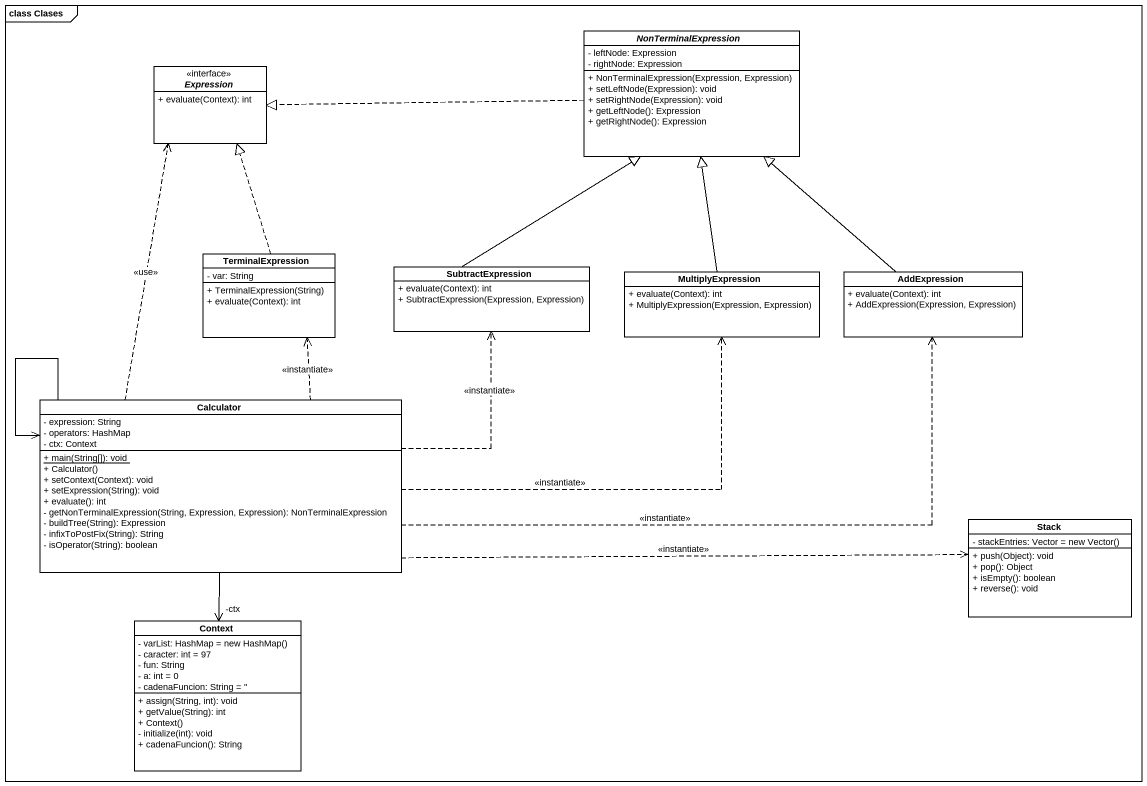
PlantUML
@startuml
mainframe class Clases
hide circle
hide empty members
skinparam classAttributeIconSize 0
abstract class NonTerminalExpression {
  - leftNode: Expression
  - rightNode: Expression
  + NonTerminalExpression(Expression, Expression)
  + setLeftNode(Expression): void
  + setRightNode(Expression): void
  + getLeftNode(): Expression
  + getRightNode(): Expression
}
interface Expression {
  + evaluate(Context): int
}
class TerminalExpression {
  - var: String
  + TerminalExpression(String)
  + evaluate(Context): int
}
class SubtractExpression {
  + evaluate(Context): int
  + SubtractExpression(Expression, Expression)
}
class MultiplyExpression {
  + evaluate(Context): int
  + MultiplyExpression(Expression, Expression)
}
class AddExpression {
  + evaluate(Context): int
  + AddExpression(Expression, Expression)
}
class Calculator {
  - expression: String
  - operators: HashMap
  - ctx: Context
  {static} + main(String[]): void
  + Calculator()
  + setContext(Context): void
  + setExpression(String): void
  + evaluate(): int
  - getNonTerminalExpression(String, Expression, Expression): NonTerminalExpression
  - buildTree(String): Expression
  - infixToPostFix(String): String
  - isOperator(String): boolean
}
class "Stack" as Stack_ {
  {field} - stackEntries: Vector = new Vector()
  + push(Object): void
  + pop(): Object
  + isEmpty(): boolean
  + reverse(): void
}
class Context {
  {field} - varList: HashMap = new HashMap()
  - caracter: int = 97
  - fun: String
  - a: int = 0
  - cadenaFuncion: String = ''
  + assign(String, int): void
  + getValue(String): int
  + Context()
  - initialize(int): void
  + cadenaFuncion(): String
}
NonTerminalExpression .left.|> Expression
TerminalExpression .up.|> Expression
SubtractExpression -up-|> NonTerminalExpression
MultiplyExpression -up-|> NonTerminalExpression
AddExpression -up-|> NonTerminalExpression
Calculator .up.> Expression : <<use>>
Calculator .up.> TerminalExpression : <<instantiate>>
Calculator .up.> SubtractExpression : <<instantiate>>
Calculator .right.> MultiplyExpression : <<instantiate>>
Calculator .right.> AddExpression : <<instantiate>>
Calculator --> Calculator
Calculator .right.> Stack_ : <<instantiate>>
Calculator --> "-ctx" Context
@enduml
